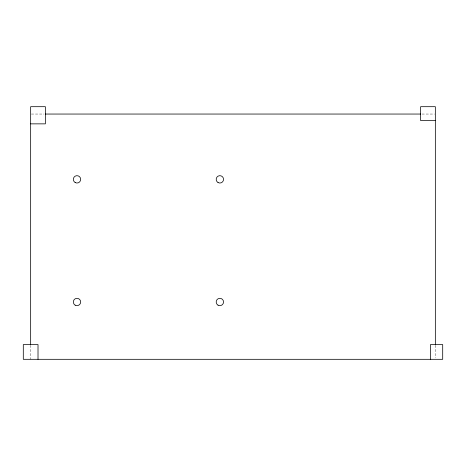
<?xml version="1.0" encoding="UTF-8"?>
<svg xmlns="http://www.w3.org/2000/svg" width="466" height="466" viewBox="0 0 466 466"><rect width="100%" height="100%" fill="white"/><g stroke="black" fill="none" stroke-linecap="round" stroke-linejoin="round"><path stroke-width="0.35" stroke-dasharray="2.33 1.75" d="M31.356 114.048L43.973 114.048M422.027 114.048L434.644 114.048M435.343 345.294L435.343 357.911M30.657 345.294L30.657 359.309"/><path stroke-width="0.7" d="M45.371 114.048L420.629 114.048M435.343 120.578L420.629 120.578L420.629 106.691L435.343 106.691L435.343 344.595M30.657 123.857L45.371 123.857L45.371 106.691L30.657 106.691L30.657 344.595M430.438 359.309L430.438 344.595L442.7 344.595L442.7 359.309L23.3 359.309L23.3 344.595L38.014 344.595L38.014 359.309M218.03 305.172A3.681 3.681 0 0 0 223.552 301.985A3.681 3.681 0 0 0 218.03 298.799A3.681 3.681 0 0 0 218.03 305.172M75.166 305.172A3.681 3.681 0 0 0 80.682 301.985A3.681 3.681 0 0 0 75.166 298.799A3.681 3.681 0 0 0 75.166 305.172M75.166 182.538A3.681 3.681 0 0 0 80.682 179.352A3.681 3.681 0 0 0 75.166 176.165A3.681 3.681 0 0 0 75.166 182.538M218.03 182.538A3.681 3.681 0 0 0 223.552 179.352A3.681 3.681 0 0 0 218.03 176.165A3.681 3.681 0 0 0 218.03 182.538"/></g></svg>
